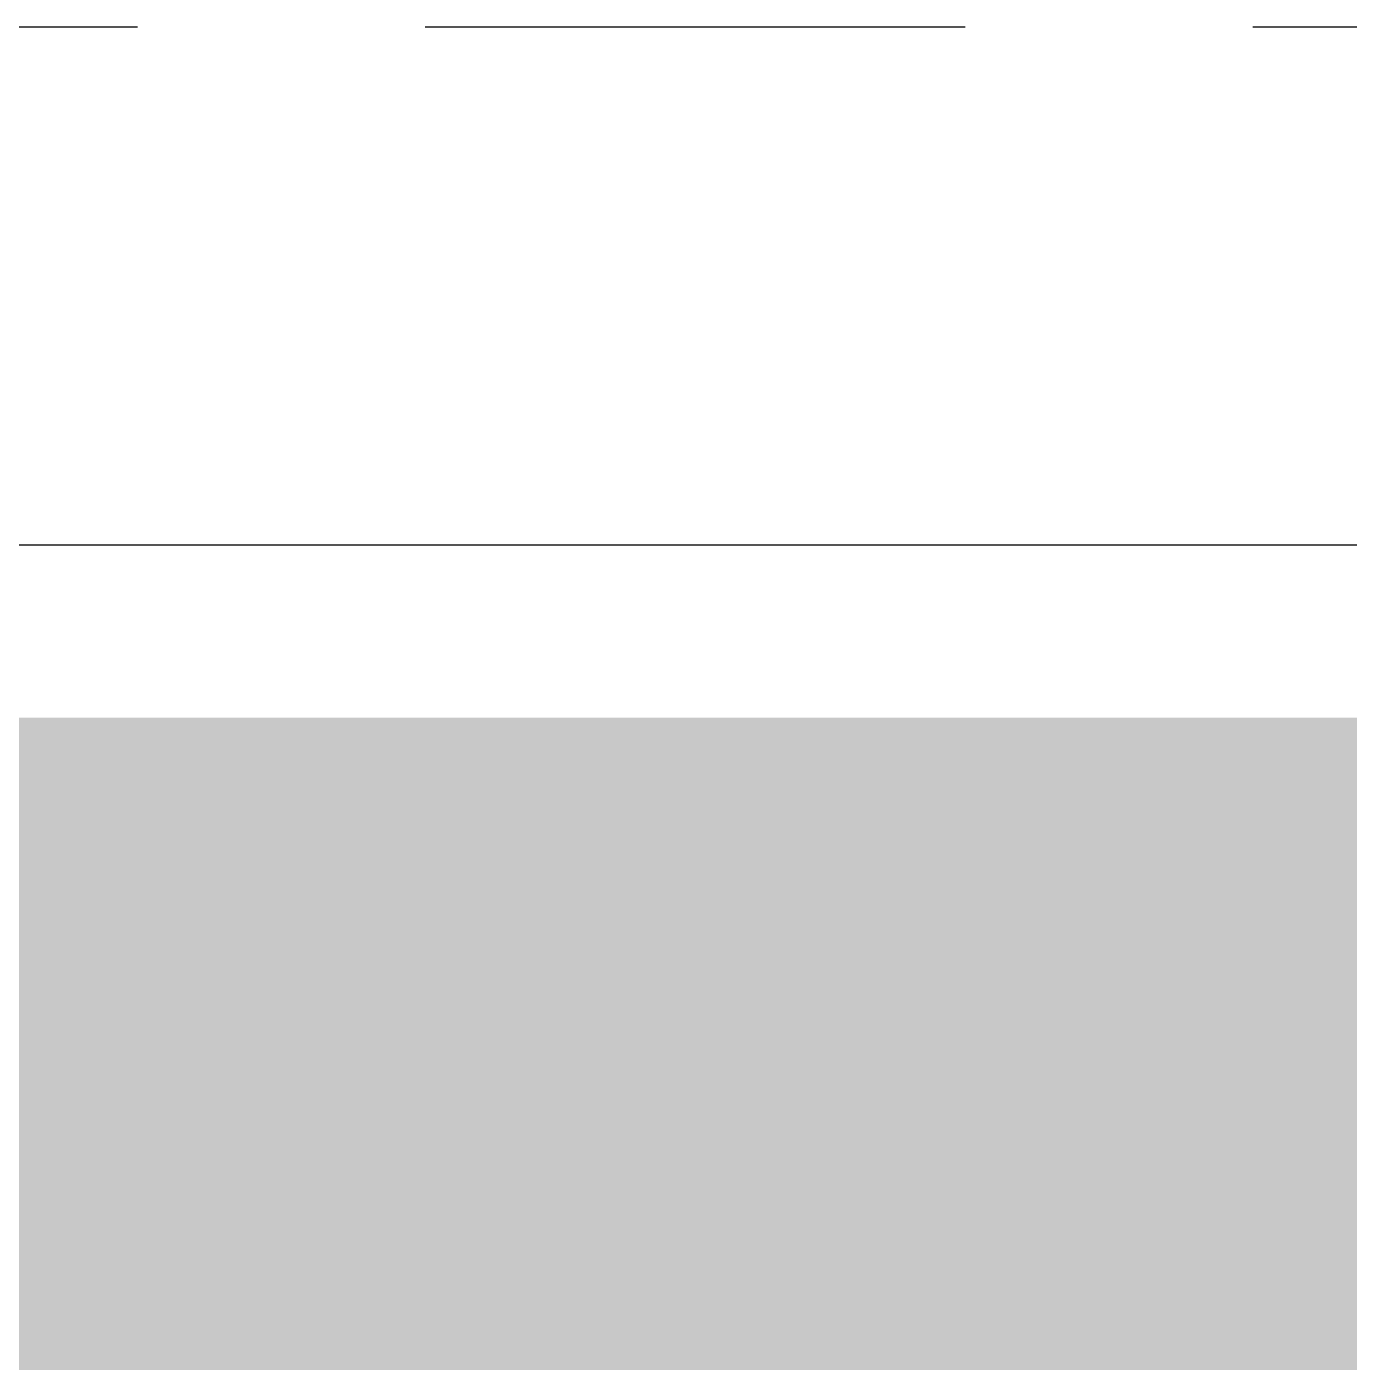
# Model space of a CAD drawing. Header units: metres. Extents: x -58 to 722, y -1100 to 345.
# Drawn here: x 198.5414 to 199.0008, y -489.5485 to -489.0846 of the extents above; entities that cross this region are included whole.
import ezdxf

# ---------------------------------------------------------------- set-up
doc = ezdxf.new("R2010")
doc.units = ezdxf.units.M
doc.header["$MEASUREMENT"] = 0
doc.linetypes.add('HIDDEN2', pattern=[0.1875, 0.125, -0.0625])
for name, color, linetype in [('FSR_ARQ_007PROYECCIONES', 200, 'HIDDEN2'), ('FSR_ARQ_010MUROBAJO', 33, 'Continuous'), ('FSR_ARQ_018HATCH', 252, 'Continuous'), ('LOSA', 1, 'Continuous')]:
    doc.layers.add(name, color=color, linetype=linetype)

msp = doc.modelspace()

# ---------------------------------------------------------------- hatches: boundary and pattern name
at = {"layer": 'FSR_ARQ_010MUROBAJO', "ltscale": 0.005}
h = msp.add_hatch(dxfattribs=at)
h.set_pattern_fill('EARTH', color=256, angle=45)
h.paths.add_polyline_path([(195.82734, -489.41457), (199.17895, -489.41457), (199.17895, -489.23457), (210.07895, -489.23457), (210.07895, -489.41457), (213.31088, -489.41457), (213.31088, -490.41457), (209.07895, -490.41457), (209.07895, -490.23457), (200.17895, -490.23457), (200.17895, -490.41457), (195.82734, -490.41457)])

# ---------------------------------------------------------------- linework, layer by layer
at = {"layer": 'FSR_ARQ_007PROYECCIONES', "ltscale": 1.5}
for p, q in [((193.79233, -489.08457), (216.16289, -489.08457)), ((193.79233, -489.26457), (216.16289, -489.26457))]:
    msp.add_line(p, q, dxfattribs=at)
at = {"layer": 'FSR_ARQ_018HATCH', "ltscale": 0.005}
msp.add_lwpolyline([(195.82734, -489.26457), (199.02895, -489.26457), (199.02895, -489.08457), (210.22895, -489.08457), (210.22895, -489.26457), (213.31088, -489.26457)], dxfattribs=at)
at = {"layer": 'LOSA', "ltscale": 0.005, "const_width": 0.18}
msp.add_lwpolyline([(195.82734, -489.41457), (199.17895, -489.41457), (199.17895, -489.23457), (210.07895, -489.23457), (210.07895, -489.41457), (213.31088, -489.41457)], dxfattribs=at)

doc.saveas('drawing.dxf')
